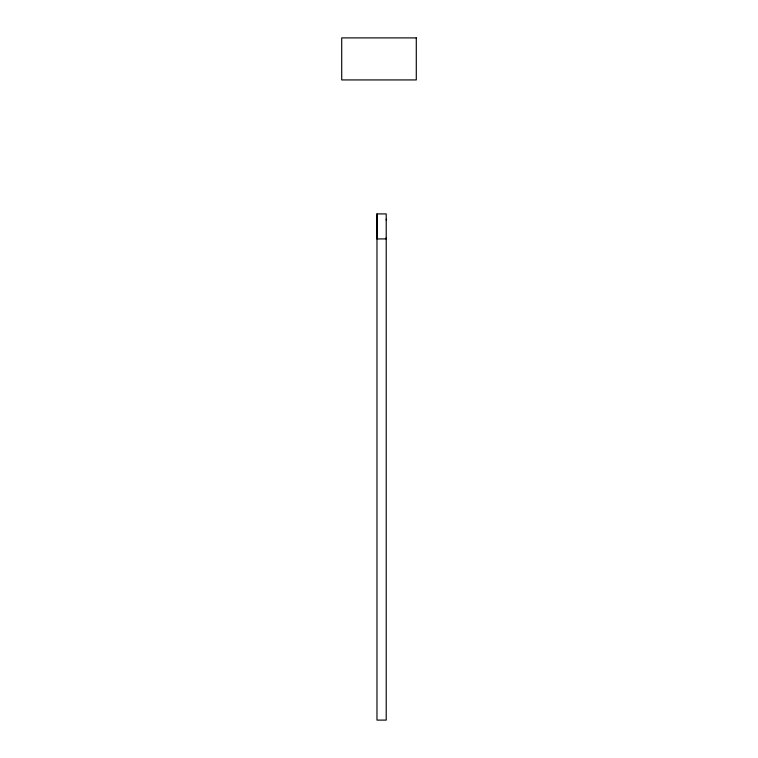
<?xml version="1.0" encoding="UTF-8"?>
<svg xmlns="http://www.w3.org/2000/svg" width="758" height="758" viewBox="0 0 758 758"><rect width="100%" height="100%" fill="white"/><g stroke="black" fill="none" stroke-linecap="round" stroke-linejoin="round"><path stroke-width="1.14" d="M376.972 213.917L376.972 720.1L386.22 720.1L386.22 213.917L376.972 213.917L376.972 238.922L386.22 238.922L386.22 237.775M386.22 220L386.22 219.261M416.284 37.9L341.716 37.9L341.716 79.931L416.284 79.931L416.284 37.9"/></g></svg>
